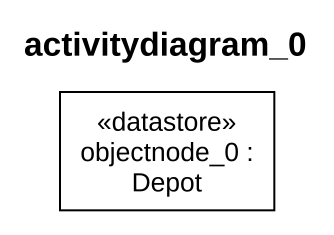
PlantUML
@startuml
title activitydiagram_0
hide empty description
state "objectnode_0 : Depot" as objectnode_0 <<datastore>>
@enduml
